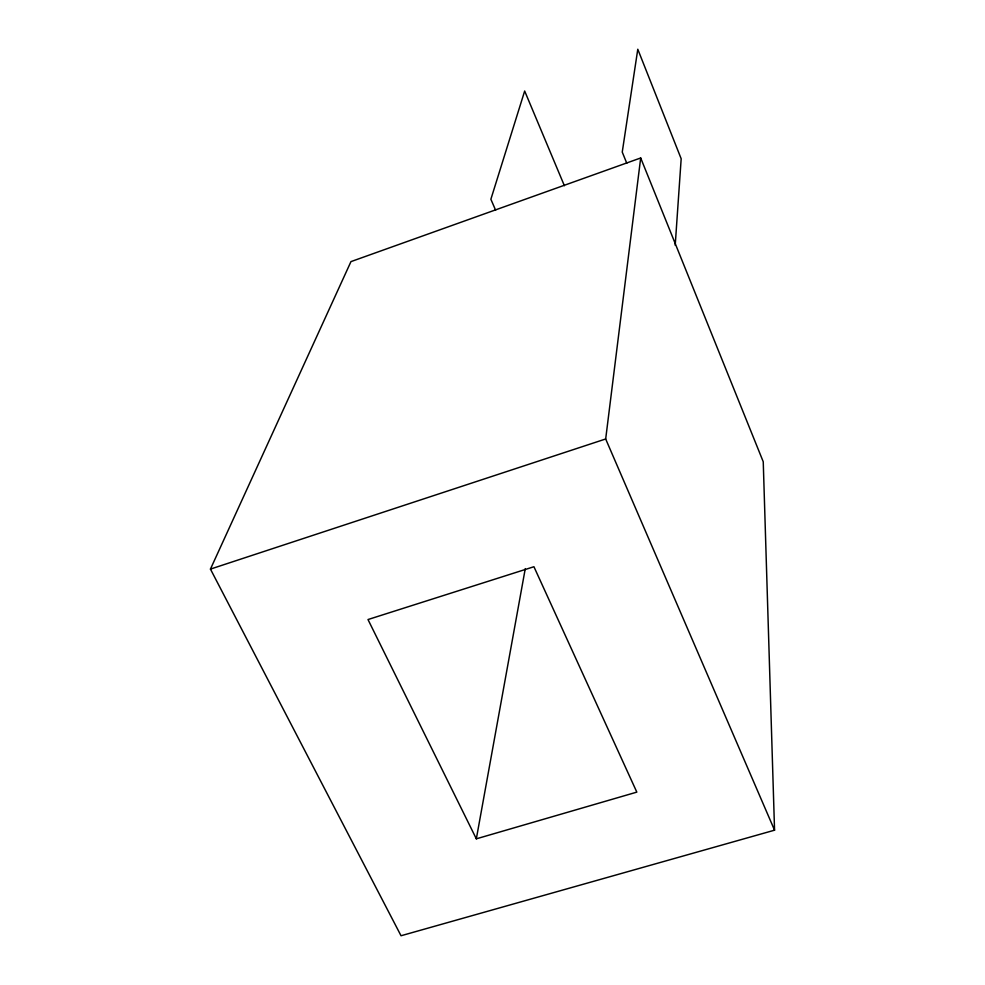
<?xml version="1.0" encoding="UTF-8"?>
<svg xmlns="http://www.w3.org/2000/svg" width="985" height="985" viewBox="0 0 985 985"><rect width="100%" height="100%" fill="white"/><g stroke="black" fill="none" stroke-linecap="round" stroke-linejoin="round"><path stroke-width="1.48" d="M675.205 245.265L681.177 158.77L637.788 49.25L622.249 152.084L626.78 163.251M774.555 830.183L605.677 438.978L640.693 157.969L350.956 261.616L210.445 569.096L401.03 935.75L774.555 830.183L763.24 461.756L640.693 157.969M476.334 838.826L367.996 619.54L533.932 566.732L636.827 792.125L476.334 838.826L525.276 568.616M210.445 569.096L605.677 438.978M495.603 210.174L490.875 199.253L524.673 91.026L564.393 185.734"/></g></svg>
